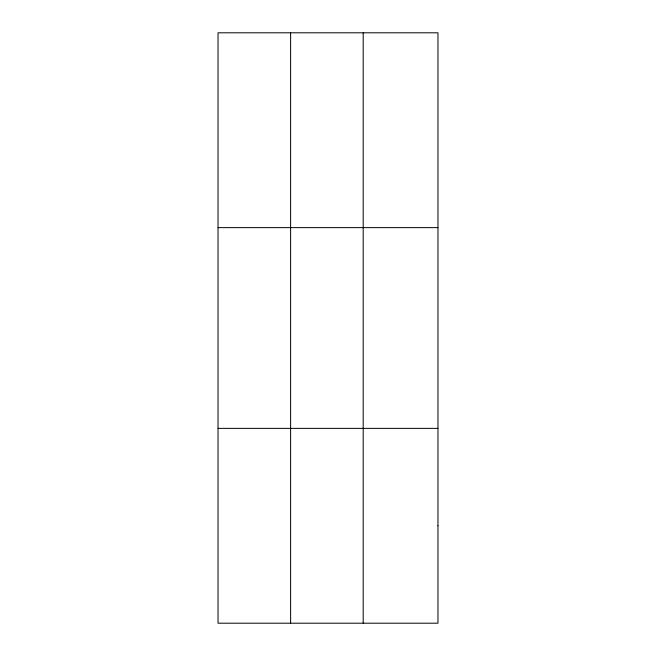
<?xml version="1.0" encoding="UTF-8"?>
<svg xmlns="http://www.w3.org/2000/svg" width="656" height="656" viewBox="0 0 656 656"><rect width="100%" height="100%" fill="white"/><g stroke="black" fill="none" stroke-linecap="round" stroke-linejoin="round"><path stroke-width="0.98" d="M290.608 32.8L290.608 623.2M363.186 32.8L363.186 623.2M218.038 227.632L437.962 227.632M218.038 428.368L437.962 428.368M437.962 525.784L437.962 623.2L218.038 623.2L218.038 32.8L437.962 32.8L437.962 525.784"/></g></svg>
